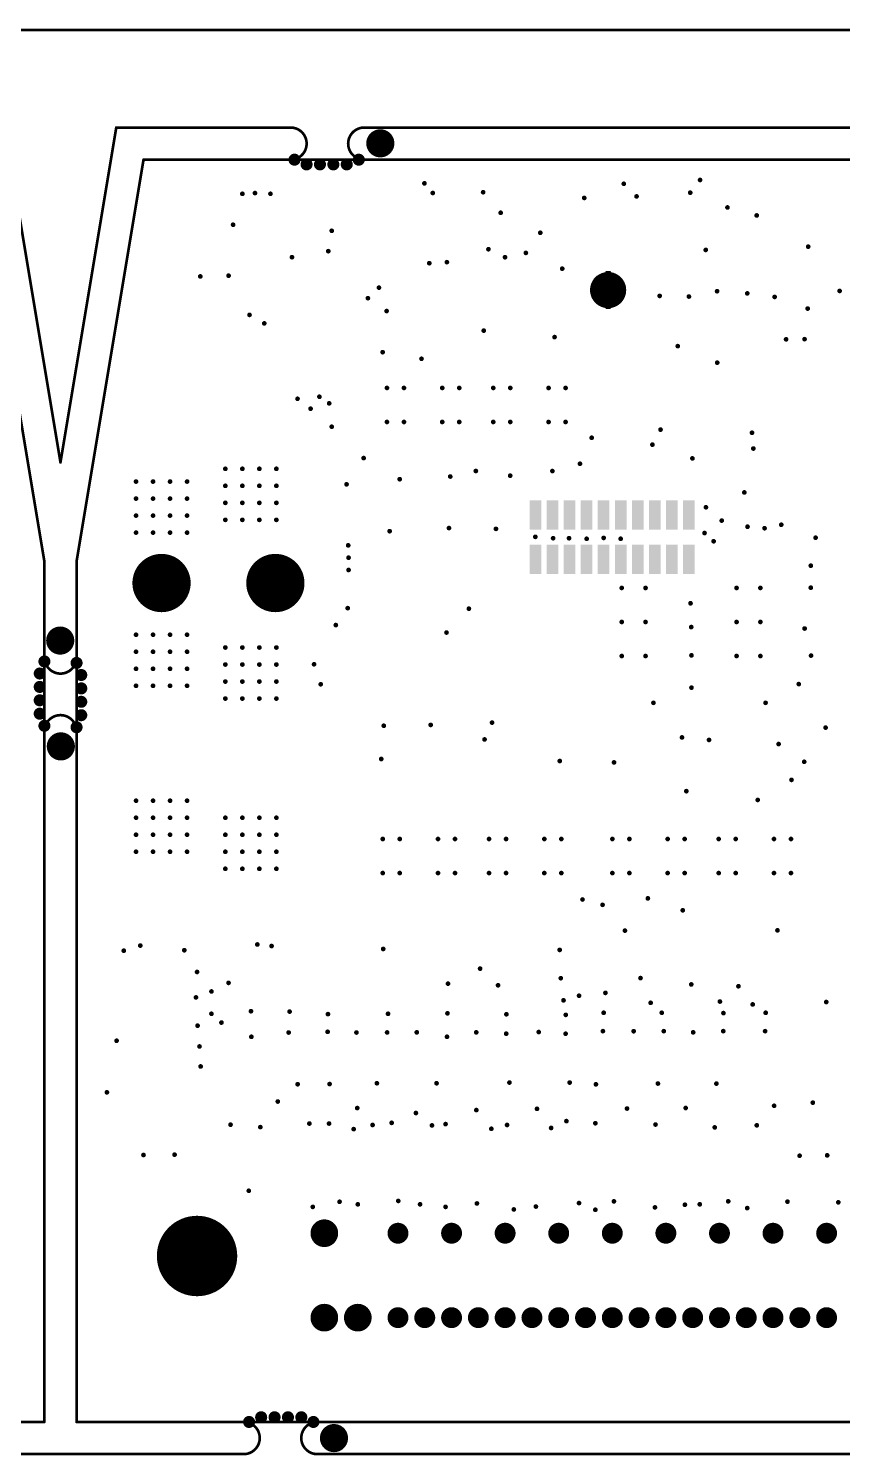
# Model space of a CAD drawing. Header units: inches. Extents: x -10 to 237, y -10 to 218.
# Drawn here: x 111.2 to 172, y 111.4 to 217.8 of the extents above; entities that cross this region are included whole.
import ezdxf

# ---------------------------------------------------------------- set-up
doc = ezdxf.new("R2010")
doc.units = ezdxf.units.IN
doc.header["$MEASUREMENT"] = 0
doc.layers.get('0').update_dxf_attribs({"color": 1})
doc.layers.add('1_DRL', color=12, linetype='Continuous')
doc.layers.add('3_GBS', color=52, linetype='Continuous')

# ---------------------------------------------------------------- blocks, each defined once
blk = doc.blocks.new('D11ROUND0_35001X0_35001')
at = {"const_width": 0.175005}
blk.add_lwpolyline([(0.087502, 0, 1), (-0.087502, 0, 1), (0.087502, 0)], format="xyb", dxfattribs=at)
blk = doc.blocks.new('D13ROUND1_1X1_1')
at = {"const_width": 0.55}
blk.add_lwpolyline([(0.275, 0, 1), (-0.275, 0, 1), (0.275, 0)], format="xyb", dxfattribs=at)
blk = doc.blocks.new('D14ROUND1_4X1_4')
at = {"const_width": 0.7}
blk.add_lwpolyline([(0.35, 0, 1), (-0.35, 0, 1), (0.35, 0)], format="xyb", dxfattribs=at)
blk = doc.blocks.new('D15ROUND1_6X1_6')
at = {"const_width": 0.8}
blk.add_lwpolyline([(0.4, 0, 1), (-0.4, 0, 1), (0.4, 0)], format="xyb", dxfattribs=at)
blk = doc.blocks.new('D16ROUND3_29999X3_29999')
at = {"const_width": 1.649995}
blk.add_lwpolyline([(0.824998, 0, 1), (-0.824998, 0, 1), (0.824998, 0)], format="xyb", dxfattribs=at)
blk = doc.blocks.new('D17ROUND4_05X4_05')
at = {"const_width": 2.025}
blk.add_lwpolyline([(1.0125, 0, 1), (-1.0125, 0, 1), (1.0125, 0)], format="xyb", dxfattribs=at)
blk = doc.blocks.new('D12ROUND0_7X0_7')
at = {"const_width": 0.35}
blk.add_lwpolyline([(0.175, 0, 1), (-0.175, 0, 1), (0.175, 0)], format="xyb", dxfattribs=at)
blk = doc.blocks.new('D19ROUND1_8X1_8')
at = {"const_width": 0.9}
blk.add_lwpolyline([(0.45, 0, 1), (-0.45, 0, 1), (0.45, 0)], format="xyb", dxfattribs=at)
blk = doc.blocks.new('D66RECTANGLE0_87118X2_19199')
blk.add_solid([(-0.43559, -1.095995), (0.43559, -1.095995), (-0.43559, 1.095995), (0.43559, 1.095995)])
blk = doc.blocks.new('D70ROUND6_00199X6_00199')
at = {"const_width": 3.000995}
blk.add_lwpolyline([(1.500498, 0, 1), (-1.500498, 0, 1), (1.500498, 0)], format="xyb", dxfattribs=at)
blk = doc.blocks.new('D71ROUND2_69999X2_69999')
at = {"const_width": 1.349995}
blk.add_lwpolyline([(0.674998, 0, 1), (-0.674998, 0, 1), (0.674998, 0)], format="xyb", dxfattribs=at)
blk = doc.blocks.new('D72ROUND2_06499X2_06499')
at = {"const_width": 1.032495}
blk.add_lwpolyline([(0.516247, 0, 1), (-0.516247, 0, 1), (0.516247, 0)], format="xyb", dxfattribs=at)
blk = doc.blocks.new('D74ROUND1_5605X1_5605')
at = {"const_width": 0.78025}
blk.add_lwpolyline([(0.390125, 0, 1), (-0.390125, 0, 1), (0.390125, 0)], format="xyb", dxfattribs=at)
blk = doc.blocks.new('D75ROUND4_35X4_35')
at = {"const_width": 2.175}
blk.add_lwpolyline([(1.0875, 0, 1), (-1.0875, 0, 1), (1.0875, 0)], format="xyb", dxfattribs=at)
blk = doc.blocks.new('D82ROUND0_9X0_9')
at = {"const_width": 0.45}
blk.add_lwpolyline([(0.225, 0, 1), (-0.225, 0, 1), (0.225, 0)], format="xyb", dxfattribs=at)
blk = doc.blocks.new('D87ROUND2_1X2_1')
at = {"const_width": 1.05}
blk.add_lwpolyline([(0.525, 0, 1), (-0.525, 0, 1), (0.525, 0)], format="xyb", dxfattribs=at)

msp = doc.modelspace()

# ---------------------------------------------------------------- linework, layer by layer
at = {"layer": '3_GBS'}
for points, const_width in [([(233.19953, 217.73957), (-5.99999, 217.73957)], 0.2), ([(109.43163, 210.45277), (113.59731, 185.46498)], 0.2), ([(113.59731, 185.46498), (117.76301, 210.45277)], 0.2), ([(117.76301, 210.45277), (130.77474, 210.45277)], 0.2), ([(204.43459, 210.45277), (136.27473, 210.45277)], 0.2), ([(112.39985, 178.05291), (107.39862, 208.05277)], 0.2), ([(114.79987, 178.08344), (119.79603, 208.05277)], 0.2), ([(119.79603, 208.05277), (222.19338, 208.05277)], 0.2), ([(153.40729, 199.158), (153.6525, 199.40242)], 0.01466), ([(112.39477, 113.86977), (112.39985, 178.05291)], 0.2), ([(114.79477, 113.86977), (114.79987, 178.08344)], 0.2), ([(114.79477, 178.05291), (114.79477, 113.86977)], 0.2), ([(0, 113.86977), (112.39477, 113.86977)], 0.2), ([(111.68992, 113.86977), (112.39477, 113.86977)], 0.2), ([(227.18954, 113.86977), (114.79477, 113.86977)], 0.2), ([(92.90982, 111.46978), (127.27475, 111.46978)], 0.2), ([(132.77474, 111.46978), (202.2046, 111.46978)], 0.2)]:
    msp.add_lwpolyline(points, dxfattribs=dict(at, const_width=const_width))
for points, const_width in [([(117.71301, 210.45277, 1), (117.81301, 210.45277, 1), (117.71301, 210.45277)], 0.1), ([(117.71301, 210.45277, 1), (117.81301, 210.45277, 1), (117.71301, 210.45277)], 0.1), ([(117.71301, 210.45277, 1), (117.81301, 210.45277, 1), (117.71301, 210.45277)], 0.1), ([(130.72474, 210.45277, 1), (130.82474, 210.45277, 1), (130.72474, 210.45277)], 0.1), ([(130.72474, 210.45277, 1), (130.82474, 210.45277, 1), (130.72474, 210.45277)], 0.1), ([(136.22473, 210.45277, 1), (136.32473, 210.45277, 1), (136.22473, 210.45277)], 0.1), ([(136.22473, 210.45277, 1), (136.32473, 210.45277, 1), (136.22473, 210.45277)], 0.1), ([(136.22473, 210.45277, 1), (136.32473, 210.45277, 1), (136.22473, 210.45277)], 0.1), ([(119.74603, 208.05277, 1), (119.84603, 208.05277, 1), (119.74603, 208.05277)], 0.1), ([(119.74603, 208.05277, 1), (119.84603, 208.05277, 1), (119.74603, 208.05277)], 0.1), ([(119.74603, 208.05277, 1), (119.84603, 208.05277, 1), (119.74603, 208.05277)], 0.1), ([(130.72474, 208.05277, 1), (130.82474, 208.05277, 1), (130.72474, 208.05277)], 0.1), ([(130.72474, 208.05277, 1), (130.82474, 208.05277, 1), (130.72474, 208.05277)], 0.1), ([(136.22473, 208.05277, 1), (136.32473, 208.05277, 1), (136.22473, 208.05277)], 0.1), ([(153.403625, 199.158, 1), (153.410955, 199.158, 1), (153.403625, 199.158)], 0.00733), ([(153.648835, 199.40242, 1), (153.656165, 199.40242, 1), (153.648835, 199.40242)], 0.00733), ([(153.648835, 199.40242, 1), (153.656165, 199.40242, 1), (153.648835, 199.40242)], 0.00733), ([(113.54731, 185.46498, 1), (113.64731, 185.46498, 1), (113.54731, 185.46498)], 0.1), ([(113.54731, 185.46498, 1), (113.64731, 185.46498, 1), (113.54731, 185.46498)], 0.1), ([(113.54731, 185.46498, 1), (113.64731, 185.46498, 1), (113.54731, 185.46498)], 0.1), ([(112.34985, 178.05291, 1), (112.44985, 178.05291, 1), (112.34985, 178.05291)], 0.1), ([(112.34985, 178.05291, 1), (112.44985, 178.05291, 1), (112.34985, 178.05291)], 0.1), ([(112.34985, 178.05291, 1), (112.44985, 178.05291, 1), (112.34985, 178.05291)], 0.1), ([(114.74477, 178.05291, 1), (114.84477, 178.05291, 1), (114.74477, 178.05291)], 0.1), ([(114.74987, 178.08344, 1), (114.84987, 178.08344, 1), (114.74987, 178.08344)], 0.1), ([(114.74987, 178.08344, 1), (114.84987, 178.08344, 1), (114.74987, 178.08344)], 0.1), ([(114.74987, 178.08344, 1), (114.84987, 178.08344, 1), (114.74987, 178.08344)], 0.1), ([(112.34906, 170.90967, 1), (112.44906, 170.90967, 1), (112.34906, 170.90967)], 0.1), ([(114.74906, 170.90967, 1), (114.84906, 170.90967, 1), (114.74906, 170.90967)], 0.1), ([(112.34906, 165.40968, 1), (112.44906, 165.40968, 1), (112.34906, 165.40968)], 0.1), ([(114.74906, 165.40968, 1), (114.84906, 165.40968, 1), (114.74906, 165.40968)], 0.1), ([(111.63992, 113.86977, 1), (111.73992, 113.86977, 1), (111.63992, 113.86977)], 0.1), ([(112.34477, 113.86977, 1), (112.44477, 113.86977, 1), (112.34477, 113.86977)], 0.1), ([(112.34477, 113.86977, 1), (112.44477, 113.86977, 1), (112.34477, 113.86977)], 0.1), ([(112.34477, 113.86977, 1), (112.44477, 113.86977, 1), (112.34477, 113.86977)], 0.1), ([(112.34477, 113.86977, 1), (112.44477, 113.86977, 1), (112.34477, 113.86977)], 0.1), ([(112.34477, 113.86977, 1), (112.44477, 113.86977, 1), (112.34477, 113.86977)], 0.1), ([(114.74477, 113.86977, 1), (114.84477, 113.86977, 1), (114.74477, 113.86977)], 0.1), ([(114.74477, 113.86977, 1), (114.84477, 113.86977, 1), (114.74477, 113.86977)], 0.1), ([(114.74477, 113.86977, 1), (114.84477, 113.86977, 1), (114.74477, 113.86977)], 0.1), ([(114.74477, 113.86977, 1), (114.84477, 113.86977, 1), (114.74477, 113.86977)], 0.1), ([(114.74477, 113.86977, 1), (114.84477, 113.86977, 1), (114.74477, 113.86977)], 0.1), ([(127.22475, 113.86977, 1), (127.32475, 113.86977, 1), (127.22475, 113.86977)], 0.1), ([(132.72474, 113.86977, 1), (132.82474, 113.86977, 1), (132.72474, 113.86977)], 0.1), ([(127.22475, 111.46978, 1), (127.32475, 111.46978, 1), (127.22475, 111.46978)], 0.1), ([(127.22475, 111.46978, 1), (127.32475, 111.46978, 1), (127.22475, 111.46978)], 0.1), ([(127.22475, 111.46978, 1), (127.32475, 111.46978, 1), (127.22475, 111.46978)], 0.1), ([(132.72474, 111.46978, 1), (132.82474, 111.46978, 1), (132.72474, 111.46978)], 0.1), ([(132.72474, 111.46978, 1), (132.82474, 111.46978, 1), (132.72474, 111.46978)], 0.1)]:
    msp.add_lwpolyline(points, format="xyb", close=True, dxfattribs=dict(at, const_width=const_width))
at = {"layer": '3_GBS', "const_width": 0.2}
for points in [[(130.77474, 210.45277, -1), (130.77474, 208.05277)], [(136.27473, 210.45277, 0.414214), (135.07473, 209.25277), (135.07473, 209.25277, 0.414214), (136.27473, 208.05277)], [(112.39906, 170.90967, 0.414214), (113.59906, 169.70967), (113.59906, 169.70967, 0.414214), (114.79906, 170.90967)], [(114.79906, 165.40968, 0.414214), (113.59906, 166.60968), (113.59906, 166.60968, 0.414214), (112.39906, 165.40968)], [(127.27475, 111.46978, 1), (127.27475, 113.86977)], [(132.77474, 113.86977, 0.414214), (131.57474, 112.66977), (131.57474, 112.66977, 0.414214), (132.77474, 111.46978)]]:
    msp.add_lwpolyline(points, format="xyb", dxfattribs=at)
at = {"layer": '3_GBS'}
for points in [[(154.65782, 199.66616), (154.65782, 199.68112), (154.30671, 199.68112), (154.30671, 199.66616)], [(154.65782, 196.96843), (154.65782, 196.98339), (154.30671, 196.98339), (154.30671, 196.96843)]]:
    msp.add_lwpolyline(points, close=True, dxfattribs=at)

# ---------------------------------------------------------------- block references
at = {"layer": '1_DRL'}
for name, p in [('D19ROUND1_8X1_8', (137.47631, 209.27581)), ('D12ROUND0_7X0_7', (131.06931, 208.05277)), ('D12ROUND0_7X0_7', (131.96933, 207.70278)), ('D12ROUND0_7X0_7', (132.96933, 207.70278)), ('D12ROUND0_7X0_7', (133.96933, 207.70278)), ('D12ROUND0_7X0_7', (134.96933, 207.70278)), ('D12ROUND0_7X0_7', (135.86932, 208.0528)), ('D11ROUND0_35001X0_35001', (161.34535, 206.53913)), ('D11ROUND0_35001X0_35001', (127.17981, 205.50789)), ('D11ROUND0_35001X0_35001', (128.11961, 205.56377)), ('D11ROUND0_35001X0_35001', (129.27531, 205.50789)), ('D11ROUND0_35001X0_35001', (140.76881, 206.28767)), ('D11ROUND0_35001X0_35001', (141.39111, 205.56885)), ('D11ROUND0_35001X0_35001', (145.15285, 205.62727)), ('D11ROUND0_35001X0_35001', (155.65321, 206.25465)), ('D11ROUND0_35001X0_35001', (156.60571, 205.31485)), ('D11ROUND0_35001X0_35001', (160.61383, 205.59171)), ('D11ROUND0_35001X0_35001', (152.69919, 205.20055)), ('D11ROUND0_35001X0_35001', (163.39259, 204.48935)), ('D11ROUND0_35001X0_35001', (126.48639, 203.19903)), ('D11ROUND0_35001X0_35001', (146.46095, 204.09311)), ('D11ROUND0_35001X0_35001', (165.57699, 203.89245)), ('D11ROUND0_35001X0_35001', (133.84985, 202.74691)), ('D11ROUND0_35001X0_35001', (149.41751, 202.59959)), ('D11ROUND0_35001X0_35001', (133.59077, 201.22799)), ('D11ROUND0_35001X0_35001', (145.54909, 201.37277)), ('D11ROUND0_35001X0_35001', (148.34055, 201.09845)), ('D11ROUND0_35001X0_35001', (161.77207, 201.32197)), ('D11ROUND0_35001X0_35001', (169.42001, 201.56327)), ('D11ROUND0_35001X0_35001', (130.87805, 200.77841)), ('D11ROUND0_35001X0_35001', (141.13203, 200.33137)), ('D11ROUND0_35001X0_35001', (142.44521, 200.40757)), ('D11ROUND0_35001X0_35001', (146.78607, 200.77587)), ('D11ROUND0_35001X0_35001', (124.03783, 199.34331)), ('D11ROUND0_35001X0_35001', (126.14857, 199.39919)), ('D11ROUND0_35001X0_35001', (151.05835, 199.92243)), ('D15ROUND1_6X1_6', (154.48227, 198.32477)), ('D11ROUND0_35001X0_35001', (137.37537, 198.50511)), ('D11ROUND0_35001X0_35001', (158.33037, 197.89043)), ('D11ROUND0_35001X0_35001', (162.61789, 198.24095)), ('D11ROUND0_35001X0_35001', (164.87087, 198.07585)), ('D11ROUND0_35001X0_35001', (171.76697, 198.25873)), ('D11ROUND0_35001X0_35001', (136.54987, 197.72025)), ('D11ROUND0_35001X0_35001', (160.51477, 197.84217)), ('D11ROUND0_35001X0_35001', (166.91557, 197.81169)), ('D11ROUND0_35001X0_35001', (169.38191, 196.94555)), ('D11ROUND0_35001X0_35001', (127.71067, 196.47311)), ('D11ROUND0_35001X0_35001', (128.81049, 195.83811)), ('D11ROUND0_35001X0_35001', (137.94433, 196.75759)), ('D11ROUND0_35001X0_35001', (145.19857, 195.29963)), ('D11ROUND0_35001X0_35001', (150.48431, 194.81449)), ('D11ROUND0_35001X0_35001', (137.64969, 193.68927)), ('D11ROUND0_35001X0_35001', (159.68165, 194.14139)), ('D11ROUND0_35001X0_35001', (167.76901, 194.64939)), ('D11ROUND0_35001X0_35001', (169.14569, 194.66209)), ('D11ROUND0_35001X0_35001', (140.55037, 193.19651)), ('D11ROUND0_35001X0_35001', (162.62805, 192.90949)), ('D11ROUND0_35001X0_35001', (137.97227, 191.02227)), ('D11ROUND0_35001X0_35001', (139.24227, 191.02227)), ('D11ROUND0_35001X0_35001', (142.09977, 191.02227)), ('D11ROUND0_35001X0_35001', (143.36977, 191.02227)), ('D11ROUND0_35001X0_35001', (145.90977, 191.02227)), ('D11ROUND0_35001X0_35001', (147.17977, 191.02227)), ('D11ROUND0_35001X0_35001', (150.03727, 191.02227)), ('D11ROUND0_35001X0_35001', (151.30727, 191.02227)), ('D11ROUND0_35001X0_35001', (131.29461, 190.21201)), ('D11ROUND0_35001X0_35001', (132.27251, 189.47541)), ('D11ROUND0_35001X0_35001', (132.93037, 190.36441)), ('D11ROUND0_35001X0_35001', (133.65935, 189.87165)), ('D11ROUND0_35001X0_35001', (137.97227, 188.48227)), ('D11ROUND0_35001X0_35001', (139.24227, 188.48227)), ('D11ROUND0_35001X0_35001', (142.09977, 188.48227)), ('D11ROUND0_35001X0_35001', (143.36977, 188.48227)), ('D11ROUND0_35001X0_35001', (145.90977, 188.48227)), ('D11ROUND0_35001X0_35001', (147.17977, 188.48227)), ('D11ROUND0_35001X0_35001', (150.03727, 188.48227)), ('D11ROUND0_35001X0_35001', (151.30727, 188.48227)), ('D11ROUND0_35001X0_35001', (133.84985, 188.12921)), ('D11ROUND0_35001X0_35001', (153.25545, 187.30625)), ('D11ROUND0_35001X0_35001', (158.39387, 187.91331)), ('D11ROUND0_35001X0_35001', (165.22393, 187.68217)), ('D11ROUND0_35001X0_35001', (157.78681, 186.79063)), ('D11ROUND0_35001X0_35001', (165.32553, 186.50107)), ('D11ROUND0_35001X0_35001', (136.23237, 185.78987)), ('D11ROUND0_35001X0_35001', (152.38169, 185.36823)), ('D11ROUND0_35001X0_35001', (160.77639, 185.76447)), ('D11ROUND0_35001X0_35001', (119.23977, 184.03727)), ('D11ROUND0_35001X0_35001', (120.50977, 184.03727)), ('D11ROUND0_35001X0_35001', (121.77977, 184.03727)), ('D11ROUND0_35001X0_35001', (123.04977, 184.03727)), ('D11ROUND0_35001X0_35001', (125.90727, 184.98977)), ('D11ROUND0_35001X0_35001', (127.17727, 184.98977)), ('D11ROUND0_35001X0_35001', (128.44727, 184.98977)), ('D11ROUND0_35001X0_35001', (129.71727, 184.98977)), ('D11ROUND0_35001X0_35001', (138.92477, 184.21253)), ('D11ROUND0_35001X0_35001', (142.69667, 184.41319)), ('D11ROUND0_35001X0_35001', (144.60675, 184.82721)), ('D11ROUND0_35001X0_35001', (147.17215, 184.47415)), ('D11ROUND0_35001X0_35001', (150.32175, 184.82213)), ('D11ROUND0_35001X0_35001', (125.90727, 183.71977)), ('D11ROUND0_35001X0_35001', (127.17727, 183.71977)), ('D11ROUND0_35001X0_35001', (128.44727, 183.71977)), ('D11ROUND0_35001X0_35001', (129.71727, 183.71977)), ('D11ROUND0_35001X0_35001', (134.95475, 183.83153)), ('D11ROUND0_35001X0_35001', (164.65243, 183.22701)), ('D11ROUND0_35001X0_35001', (119.23977, 182.76727)), ('D11ROUND0_35001X0_35001', (120.50977, 182.76727)), ('D11ROUND0_35001X0_35001', (121.77977, 182.76727)), ('D11ROUND0_35001X0_35001', (123.04977, 182.76727)), ('D11ROUND0_35001X0_35001', (125.90727, 182.44977)), ('D11ROUND0_35001X0_35001', (127.17727, 182.44977)), ('D11ROUND0_35001X0_35001', (128.44727, 182.44977)), ('D11ROUND0_35001X0_35001', (129.71727, 182.44977)), ('D11ROUND0_35001X0_35001', (161.78731, 182.11703)), ('D11ROUND0_35001X0_35001', (119.23977, 181.49727)), ('D11ROUND0_35001X0_35001', (120.50977, 181.49727)), ('D11ROUND0_35001X0_35001', (121.77977, 181.49727)), ('D11ROUND0_35001X0_35001', (123.04977, 181.49727)), ('D11ROUND0_35001X0_35001', (125.90727, 181.17977)), ('D11ROUND0_35001X0_35001', (127.17727, 181.17977)), ('D11ROUND0_35001X0_35001', (128.44727, 181.17977)), ('D11ROUND0_35001X0_35001', (129.71727, 181.17977)), ('D11ROUND0_35001X0_35001', (162.96587, 181.12389)), ('D11ROUND0_35001X0_35001', (119.23977, 180.22727)), ('D11ROUND0_35001X0_35001', (120.50977, 180.22727)), ('D11ROUND0_35001X0_35001', (121.77977, 180.22727)), ('D11ROUND0_35001X0_35001', (123.04977, 180.22727)), ('D11ROUND0_35001X0_35001', (138.17293, 180.33395)), ('D11ROUND0_35001X0_35001', (142.60015, 180.56509)), ('D11ROUND0_35001X0_35001', (146.10789, 180.50921)), ('D11ROUND0_35001X0_35001', (149.04921, 179.91231)), ('D11ROUND0_35001X0_35001', (150.37763, 179.81071)), ('D11ROUND0_35001X0_35001', (151.56635, 179.81071)), ('D11ROUND0_35001X0_35001', (152.87953, 179.76753)), ('D11ROUND0_35001X0_35001', (154.14953, 179.83357)), ('D11ROUND0_35001X0_35001', (155.41953, 179.76753)), ('D11ROUND0_35001X0_35001', (161.68063, 180.19679)), ('D11ROUND0_35001X0_35001', (164.88865, 180.66669)), ('D11ROUND0_35001X0_35001', (166.16119, 180.55493)), ('D11ROUND0_35001X0_35001', (167.40833, 180.81401)), ('D11ROUND0_35001X0_35001', (169.97373, 179.84881)), ('D11ROUND0_35001X0_35001', (135.07921, 179.27477)), ('D11ROUND0_35001X0_35001', (162.36135, 179.57957)), ('D17ROUND4_05X4_05', (121.14223, 176.46553)), ('D17ROUND4_05X4_05', (129.64107, 176.46553)), ('D11ROUND0_35001X0_35001', (135.10461, 178.35529)), ('D11ROUND0_35001X0_35001', (169.61559, 177.75839)), ('D11ROUND0_35001X0_35001', (135.10461, 177.44089)), ('D11ROUND0_35001X0_35001', (155.49827, 176.09977)), ('D11ROUND0_35001X0_35001', (157.27627, 176.09977)), ('D11ROUND0_35001X0_35001', (164.07077, 176.09977)), ('D11ROUND0_35001X0_35001', (165.84877, 176.09977)), ('D11ROUND0_35001X0_35001', (169.61305, 176.11755)), ('D11ROUND0_35001X0_35001', (135.04365, 174.59101)), ('D11ROUND0_35001X0_35001', (144.08605, 174.55037)), ('D11ROUND0_35001X0_35001', (160.63415, 174.95677)), ('D11ROUND0_35001X0_35001', (155.49827, 173.55977)), ('D11ROUND0_35001X0_35001', (157.27627, 173.55977)), ('D11ROUND0_35001X0_35001', (164.07077, 173.55977)), ('D11ROUND0_35001X0_35001', (165.84877, 173.55977)), ('D19ROUND1_8X1_8', (113.57808, 172.17286)), ('D11ROUND0_35001X0_35001', (119.23977, 172.60727)), ('D11ROUND0_35001X0_35001', (120.50977, 172.60727)), ('D11ROUND0_35001X0_35001', (121.77977, 172.60727)), ('D11ROUND0_35001X0_35001', (123.04977, 172.60727)), ('D11ROUND0_35001X0_35001', (134.15465, 173.32863)), ('D11ROUND0_35001X0_35001', (142.41727, 172.77237)), ('D11ROUND0_35001X0_35001', (160.68495, 173.17877)), ('D11ROUND0_35001X0_35001', (169.15077, 173.07209)), ('D11ROUND0_35001X0_35001', (119.23977, 171.33727)), ('D11ROUND0_35001X0_35001', (120.50977, 171.33727)), ('D11ROUND0_35001X0_35001', (121.77977, 171.33727)), ('D11ROUND0_35001X0_35001', (123.04977, 171.33727)), ('D11ROUND0_35001X0_35001', (125.90727, 171.65477)), ('D11ROUND0_35001X0_35001', (127.17727, 171.65477)), ('D11ROUND0_35001X0_35001', (128.44727, 171.65477)), ('D11ROUND0_35001X0_35001', (129.71727, 171.65477)), ('D12ROUND0_7X0_7', (112.39906, 170.61508)), ('D12ROUND0_7X0_7', (114.79906, 170.50426)), ('D11ROUND0_35001X0_35001', (125.90727, 170.38477)), ('D11ROUND0_35001X0_35001', (127.17727, 170.38477)), ('D11ROUND0_35001X0_35001', (128.44727, 170.38477)), ('D11ROUND0_35001X0_35001', (129.71727, 170.38477)), ('D11ROUND0_35001X0_35001', (132.52905, 170.40509)), ('D11ROUND0_35001X0_35001', (155.49827, 171.01977)), ('D11ROUND0_35001X0_35001', (157.27627, 171.01977)), ('D11ROUND0_35001X0_35001', (160.70527, 171.06803)), ('D11ROUND0_35001X0_35001', (164.07077, 171.01977)), ('D11ROUND0_35001X0_35001', (165.84877, 171.01977)), ('D11ROUND0_35001X0_35001', (169.63337, 171.05279)), ('D12ROUND0_7X0_7', (112.04908, 169.71508)), ('D12ROUND0_7X0_7', (115.14907, 169.60426)), ('D11ROUND0_35001X0_35001', (119.23977, 170.06727)), ('D11ROUND0_35001X0_35001', (120.50977, 170.06727)), ('D11ROUND0_35001X0_35001', (121.77977, 170.06727)), ('D11ROUND0_35001X0_35001', (123.04977, 170.06727)), ('D11ROUND0_35001X0_35001', (125.90727, 169.11477)), ('D11ROUND0_35001X0_35001', (127.17727, 169.11477)), ('D11ROUND0_35001X0_35001', (128.44727, 169.11477)), ('D11ROUND0_35001X0_35001', (129.71727, 169.11477)), ('D12ROUND0_7X0_7', (112.04908, 168.71508)), ('D12ROUND0_7X0_7', (115.14907, 168.60426)), ('D11ROUND0_35001X0_35001', (119.23977, 168.79727)), ('D11ROUND0_35001X0_35001', (120.50977, 168.79727)), ('D11ROUND0_35001X0_35001', (121.77977, 168.79727)), ('D11ROUND0_35001X0_35001', (123.04977, 168.79727)), ('D11ROUND0_35001X0_35001', (133.02689, 168.91157)), ('D11ROUND0_35001X0_35001', (160.70527, 168.66011)), ('D11ROUND0_35001X0_35001', (168.71643, 168.92427)), ('D12ROUND0_7X0_7', (112.04908, 167.71508)), ('D12ROUND0_7X0_7', (115.14907, 167.60426)), ('D11ROUND0_35001X0_35001', (125.90727, 167.84477)), ('D11ROUND0_35001X0_35001', (127.17727, 167.84477)), ('D11ROUND0_35001X0_35001', (128.44727, 167.84477)), ('D11ROUND0_35001X0_35001', (129.71727, 167.84477)), ('D11ROUND0_35001X0_35001', (157.86555, 167.52727)), ('D11ROUND0_35001X0_35001', (166.23739, 167.52727)), ('D12ROUND0_7X0_7', (112.04908, 166.71508)), ('D12ROUND0_7X0_7', (112.39909, 165.81509)), ('D12ROUND0_7X0_7', (115.14907, 166.60426)), ('D11ROUND0_35001X0_35001', (145.81579, 166.04899)), ('D19ROUND1_8X1_8', (113.62548, 164.27826)), ('D12ROUND0_7X0_7', (114.79906, 165.70424)), ('D11ROUND0_35001X0_35001', (137.73605, 165.81785)), ('D11ROUND0_35001X0_35001', (141.23617, 165.87881)), ('D11ROUND0_35001X0_35001', (159.99915, 164.94409)), ('D11ROUND0_35001X0_35001', (170.72049, 165.67561)), ('D11ROUND0_35001X0_35001', (145.25699, 164.79677)), ('D11ROUND0_35001X0_35001', (162.01591, 164.75867)), ('D11ROUND0_35001X0_35001', (167.21275, 164.45387)), ('D11ROUND0_35001X0_35001', (137.54809, 163.33627)), ('D11ROUND0_35001X0_35001', (150.87293, 163.18387)), ('D11ROUND0_35001X0_35001', (154.92423, 163.08227)), ('D11ROUND0_35001X0_35001', (169.12029, 163.12799)), ('D11ROUND0_35001X0_35001', (168.17287, 161.77925)), ('D11ROUND0_35001X0_35001', (160.32427, 160.93597)), ('D11ROUND0_35001X0_35001', (119.23977, 160.22477)), ('D11ROUND0_35001X0_35001', (120.50977, 160.22477)), ('D11ROUND0_35001X0_35001', (121.77977, 160.22477)), ('D11ROUND0_35001X0_35001', (123.04977, 160.22477)), ('D11ROUND0_35001X0_35001', (165.65319, 160.28319)), ('D11ROUND0_35001X0_35001', (119.23977, 158.95477)), ('D11ROUND0_35001X0_35001', (120.50977, 158.95477)), ('D11ROUND0_35001X0_35001', (121.77977, 158.95477)), ('D11ROUND0_35001X0_35001', (123.04977, 158.95477)), ('D11ROUND0_35001X0_35001', (125.90727, 158.95477)), ('D11ROUND0_35001X0_35001', (127.17727, 158.95477)), ('D11ROUND0_35001X0_35001', (128.44727, 158.95477)), ('D11ROUND0_35001X0_35001', (129.71727, 158.95477)), ('D11ROUND0_35001X0_35001', (119.23977, 157.68477)), ('D11ROUND0_35001X0_35001', (120.50977, 157.68477)), ('D11ROUND0_35001X0_35001', (121.77977, 157.68477)), ('D11ROUND0_35001X0_35001', (123.04977, 157.68477)), ('D11ROUND0_35001X0_35001', (125.90727, 157.68477)), ('D11ROUND0_35001X0_35001', (127.17727, 157.68477)), ('D11ROUND0_35001X0_35001', (128.44727, 157.68477)), ('D11ROUND0_35001X0_35001', (129.71727, 157.68477)), ('D11ROUND0_35001X0_35001', (119.23977, 156.41477)), ('D11ROUND0_35001X0_35001', (120.50977, 156.41477)), ('D11ROUND0_35001X0_35001', (121.77977, 156.41477)), ('D11ROUND0_35001X0_35001', (123.04977, 156.41477)), ('D11ROUND0_35001X0_35001', (125.90727, 156.41477)), ('D11ROUND0_35001X0_35001', (127.17727, 156.41477)), ('D11ROUND0_35001X0_35001', (128.44727, 156.41477)), ('D11ROUND0_35001X0_35001', (129.71727, 156.41477)), ('D11ROUND0_35001X0_35001', (137.65477, 157.36727)), ('D11ROUND0_35001X0_35001', (138.92477, 157.36727)), ('D11ROUND0_35001X0_35001', (141.78227, 157.36727)), ('D11ROUND0_35001X0_35001', (143.05227, 157.36727)), ('D11ROUND0_35001X0_35001', (145.59227, 157.36727)), ('D11ROUND0_35001X0_35001', (146.86227, 157.36727)), ('D11ROUND0_35001X0_35001', (149.71977, 157.36727)), ('D11ROUND0_35001X0_35001', (150.98977, 157.36727)), ('D11ROUND0_35001X0_35001', (154.79977, 157.36727)), ('D11ROUND0_35001X0_35001', (156.06977, 157.36727)), ('D11ROUND0_35001X0_35001', (158.92727, 157.36727)), ('D11ROUND0_35001X0_35001', (160.19727, 157.36727)), ('D11ROUND0_35001X0_35001', (162.73727, 157.36727)), ('D11ROUND0_35001X0_35001', (164.00727, 157.36727)), ('D11ROUND0_35001X0_35001', (166.86477, 157.36727)), ('D11ROUND0_35001X0_35001', (168.13477, 157.36727)), ('D11ROUND0_35001X0_35001', (125.90727, 155.14477)), ('D11ROUND0_35001X0_35001', (127.17727, 155.14477)), ('D11ROUND0_35001X0_35001', (128.44727, 155.14477)), ('D11ROUND0_35001X0_35001', (129.71727, 155.14477)), ('D11ROUND0_35001X0_35001', (137.65477, 154.82727)), ('D11ROUND0_35001X0_35001', (138.92477, 154.82727)), ('D11ROUND0_35001X0_35001', (141.78227, 154.82727)), ('D11ROUND0_35001X0_35001', (143.05227, 154.82727)), ('D11ROUND0_35001X0_35001', (145.59227, 154.82727)), ('D11ROUND0_35001X0_35001', (146.86227, 154.82727)), ('D11ROUND0_35001X0_35001', (149.71977, 154.82727)), ('D11ROUND0_35001X0_35001', (150.98977, 154.82727)), ('D11ROUND0_35001X0_35001', (154.79977, 154.82727)), ('D11ROUND0_35001X0_35001', (156.06977, 154.82727)), ('D11ROUND0_35001X0_35001', (158.92727, 154.82727)), ('D11ROUND0_35001X0_35001', (160.19727, 154.82727)), ('D11ROUND0_35001X0_35001', (162.73727, 154.82727)), ('D11ROUND0_35001X0_35001', (164.00727, 154.82727)), ('D11ROUND0_35001X0_35001', (166.86477, 154.82727)), ('D11ROUND0_35001X0_35001', (168.13477, 154.82727)), ('D11ROUND0_35001X0_35001', (152.56965, 152.85369)), ('D11ROUND0_35001X0_35001', (154.06825, 152.45491)), ('D11ROUND0_35001X0_35001', (157.44899, 152.93497)), ('D11ROUND0_35001X0_35001', (160.05249, 152.04597)), ('D11ROUND0_35001X0_35001', (155.73957, 150.52959)), ('D11ROUND0_35001X0_35001', (167.12639, 150.54991)), ('D11ROUND0_35001X0_35001', (118.32537, 149.03099)), ('D11ROUND0_35001X0_35001', (119.55727, 149.41453)), ('D11ROUND0_35001X0_35001', (122.84403, 149.06401)), ('D11ROUND0_35001X0_35001', (128.29487, 149.49581)), ('D11ROUND0_35001X0_35001', (129.35913, 149.38151)), ('D11ROUND0_35001X0_35001', (137.69287, 149.16307)), ('D11ROUND0_35001X0_35001', (150.86785, 149.09195)), ('D11ROUND0_35001X0_35001', (123.79399, 147.44603)), ('D11ROUND0_35001X0_35001', (144.92679, 147.69495)), ('D11ROUND0_35001X0_35001', (150.94913, 146.98121)), ('D11ROUND0_35001X0_35001', (156.90035, 146.98883)), ('D11ROUND0_35001X0_35001', (124.87095, 145.99061)), ('D11ROUND0_35001X0_35001', (126.14349, 146.63323)), ('D11ROUND0_35001X0_35001', (142.52903, 146.57227)), ('D11ROUND0_35001X0_35001', (146.26283, 146.45035)), ('D11ROUND0_35001X0_35001', (154.28161, 145.88647)), ('D11ROUND0_35001X0_35001', (160.69003, 146.51385)), ('D11ROUND0_35001X0_35001', (164.21301, 146.37923)), ('D11ROUND0_35001X0_35001', (123.71271, 145.54865)), ('D11ROUND0_35001X0_35001', (151.15233, 145.33021)), ('D11ROUND0_35001X0_35001', (152.31311, 145.67057)), ('D11ROUND0_35001X0_35001', (157.65727, 145.14479)), ('D11ROUND0_35001X0_35001', (162.82871, 145.23877)), ('D11ROUND0_35001X0_35001', (165.27727, 145.02287)), ('D11ROUND0_35001X0_35001', (170.76875, 145.20321)), ('D11ROUND0_35001X0_35001', (124.86841, 144.32691)), ('D11ROUND0_35001X0_35001', (125.61517, 143.66905)), ('D11ROUND0_35001X0_35001', (127.81735, 144.51741)), ('D11ROUND0_35001X0_35001', (130.70279, 144.48947)), ('D11ROUND0_35001X0_35001', (133.56537, 144.29897)), ('D11ROUND0_35001X0_35001', (138.05355, 144.32437)), ('D11ROUND0_35001X0_35001', (142.49093, 144.36247)), ('D11ROUND0_35001X0_35001', (146.89021, 144.28881)), ('D11ROUND0_35001X0_35001', (151.32251, 144.24563)), ('D11ROUND0_35001X0_35001', (154.15207, 144.40057)), ('D11ROUND0_35001X0_35001', (158.48785, 144.40057)), ('D11ROUND0_35001X0_35001', (163.09287, 144.37517)), ('D11ROUND0_35001X0_35001', (166.24755, 144.40057)), ('D11ROUND0_35001X0_35001', (123.83463, 143.43791)), ('D11ROUND0_35001X0_35001', (127.85037, 142.60987)), ('D11ROUND0_35001X0_35001', (130.63167, 142.92737)), ('D11ROUND0_35001X0_35001', (133.53997, 142.98071)), ('D11ROUND0_35001X0_35001', (135.69389, 142.92737)), ('D11ROUND0_35001X0_35001', (137.98497, 142.93245)), ('D11ROUND0_35001X0_35001', (140.19477, 142.94007)), ('D11ROUND0_35001X0_35001', (142.45537, 142.60987)), ('D11ROUND0_35001X0_35001', (144.63977, 142.94007)), ('D11ROUND0_35001X0_35001', (146.87497, 142.83847)), ('D11ROUND0_35001X0_35001', (149.30067, 142.96547)), ('D11ROUND0_35001X0_35001', (151.30981, 142.83847)), ('D11ROUND0_35001X0_35001', (154.09365, 143.02897)), ('D11ROUND0_35001X0_35001', (156.38981, 143.02135)), ('D11ROUND0_35001X0_35001', (158.63771, 143.02897)), ('D11ROUND0_35001X0_35001', (160.83227, 142.94007)), ('D11ROUND0_35001X0_35001', (163.07763, 143.02897)), ('D11ROUND0_35001X0_35001', (166.20437, 143.02897)), ('D11ROUND0_35001X0_35001', (117.78689, 142.31269)), ('D11ROUND0_35001X0_35001', (123.97687, 141.88597)), ('D11ROUND0_35001X0_35001', (124.06069, 140.39499)), ('D11ROUND0_35001X0_35001', (117.06553, 138.46459)), ('D11ROUND0_35001X0_35001', (131.30477, 139.06657)), ('D11ROUND0_35001X0_35001', (133.68729, 139.08181)), ('D11ROUND0_35001X0_35001', (137.21789, 139.14277)), ('D11ROUND0_35001X0_35001', (141.67305, 139.14277)), ('D11ROUND0_35001X0_35001', (147.11627, 139.19357)), ('D11ROUND0_35001X0_35001', (151.61207, 139.19357)), ('D11ROUND0_35001X0_35001', (153.57041, 139.06403)), ('D11ROUND0_35001X0_35001', (158.20083, 139.11991)), ('D11ROUND0_35001X0_35001', (162.56455, 139.11229)), ('D11ROUND0_35001X0_35001', (129.82141, 137.77879)), ('D11ROUND0_35001X0_35001', (135.75231, 137.29111)), ('D11ROUND0_35001X0_35001', (149.17367, 137.23523)), ('D11ROUND0_35001X0_35001', (155.89451, 137.25555)), ('D11ROUND0_35001X0_35001', (160.27347, 137.29619)), ('D11ROUND0_35001X0_35001', (166.87747, 137.45875)), ('D11ROUND0_35001X0_35001', (169.76291, 137.69497)), ('D11ROUND0_35001X0_35001', (132.18107, 136.13541)), ('D11ROUND0_35001X0_35001', (133.64919, 136.13541)), ('D11ROUND0_35001X0_35001', (138.32279, 136.18875)), ('D11ROUND0_35001X0_35001', (140.13127, 136.92027)), ('D11ROUND0_35001X0_35001', (144.64485, 137.13871)), ('D11ROUND0_35001X0_35001', (151.37077, 136.31575)), ('D11ROUND0_35001X0_35001', (153.52977, 136.15573)), ('D11ROUND0_35001X0_35001', (126.29335, 136.04905)), ('D11ROUND0_35001X0_35001', (128.51839, 135.86871)), ('D11ROUND0_35001X0_35001', (135.48815, 135.71885)), ('D11ROUND0_35001X0_35001', (136.89785, 136.02873)), ('D11ROUND0_35001X0_35001', (141.33269, 135.99825)), ('D11ROUND0_35001X0_35001', (142.34615, 136.09223)), ('D11ROUND0_35001X0_35001', (145.76499, 135.74425)), ('D11ROUND0_35001X0_35001', (146.93847, 136.02873)), ('D11ROUND0_35001X0_35001', (150.23031, 135.80775)), ('D11ROUND0_35001X0_35001', (158.02049, 136.06175)), ('D11ROUND0_35001X0_35001', (162.44263, 135.84585)), ('D11ROUND0_35001X0_35001', (165.57953, 136.00333)), ('D11ROUND0_35001X0_35001', (119.79603, 133.78845)), ('D11ROUND0_35001X0_35001', (122.11505, 133.81385)), ('D11ROUND0_35001X0_35001', (168.77739, 133.73511)), ('D11ROUND0_35001X0_35001', (170.83987, 133.76051)), ('D11ROUND0_35001X0_35001', (127.65733, 131.11891)), ('D11ROUND0_35001X0_35001', (132.43507, 129.91749)), ('D11ROUND0_35001X0_35001', (134.43405, 130.29849)), ('D11ROUND0_35001X0_35001', (135.79549, 130.10545)), ('D11ROUND0_35001X0_35001', (138.81555, 130.36199)), ('D11ROUND0_35001X0_35001', (140.44115, 130.10799)), ('D11ROUND0_35001X0_35001', (142.34615, 129.91749)), ('D11ROUND0_35001X0_35001', (144.68803, 130.17149)), ('D11ROUND0_35001X0_35001', (147.44393, 129.72699)), ('D11ROUND0_35001X0_35001', (149.08985, 129.94289)), ('D11ROUND0_35001X0_35001', (152.31057, 130.20197)), ('D11ROUND0_35001X0_35001', (154.91661, 130.32897)), ('D11ROUND0_35001X0_35001', (157.97985, 129.87939)), ('D11ROUND0_35001X0_35001', (160.21251, 130.07751)), ('D11ROUND0_35001X0_35001', (161.32249, 130.10799)), ('D11ROUND0_35001X0_35001', (163.45101, 130.33151)), ('D11ROUND0_35001X0_35001', (164.86579, 129.82605)), ('D11ROUND0_35001X0_35001', (167.87315, 130.30865)), ('D11ROUND0_35001X0_35001', (171.66791, 130.25785)), ('D11ROUND0_35001X0_35001', (153.52977, 129.70159)), ('D16ROUND3_29999X3_29999', (123.79399, 126.25227)), ('D14ROUND1_4X1_4', (133.29613, 127.95153)), ('D13ROUND1_1X1_1', (138.79523, 127.95153)), ('D13ROUND1_1X1_1', (142.79573, 127.95153)), ('D13ROUND1_1X1_1', (146.79369, 127.95153)), ('D13ROUND1_1X1_1', (150.79419, 127.95153)), ('D13ROUND1_1X1_1', (154.79469, 127.95153)), ('D13ROUND1_1X1_1', (158.79519, 127.95153)), ('D13ROUND1_1X1_1', (162.79569, 127.95153)), ('D13ROUND1_1X1_1', (166.79365, 127.95153)), ('D13ROUND1_1X1_1', (170.79415, 127.95153)), ('D14ROUND1_4X1_4', (133.29613, 121.65233)), ('D14ROUND1_4X1_4', (135.79549, 121.65233)), ('D13ROUND1_1X1_1', (138.79523, 121.65233)), ('D13ROUND1_1X1_1', (140.79421, 121.65233)), ('D13ROUND1_1X1_1', (142.79573, 121.65233)), ('D13ROUND1_1X1_1', (144.79471, 121.65233)), ('D13ROUND1_1X1_1', (146.79369, 121.65233)), ('D13ROUND1_1X1_1', (148.79521, 121.65233)), ('D13ROUND1_1X1_1', (150.79419, 121.65233)), ('D13ROUND1_1X1_1', (152.79571, 121.65233)), ('D13ROUND1_1X1_1', (154.79469, 121.65233)), ('D13ROUND1_1X1_1', (156.79367, 121.65233)), ('D13ROUND1_1X1_1', (158.79519, 121.65233)), ('D13ROUND1_1X1_1', (160.79417, 121.65233)), ('D13ROUND1_1X1_1', (162.79569, 121.65233)), ('D13ROUND1_1X1_1', (164.79467, 121.65233)), ('D13ROUND1_1X1_1', (166.79365, 121.65233)), ('D13ROUND1_1X1_1', (168.79517, 121.65233)), ('D13ROUND1_1X1_1', (170.79415, 121.65233)), ('D12ROUND0_7X0_7', (127.68016, 113.86977)), ('D12ROUND0_7X0_7', (128.58016, 114.21976)), ('D12ROUND0_7X0_7', (129.58016, 114.21976)), ('D12ROUND0_7X0_7', (130.58016, 114.21976)), ('D12ROUND0_7X0_7', (131.58015, 114.21976)), ('D12ROUND0_7X0_7', (132.48015, 113.86977)), ('D19ROUND1_8X1_8', (134.0169, 112.6648))]:
    msp.add_blockref(name, p, dxfattribs=at)
at = {"layer": '3_GBS'}
for name, p in [('D87ROUND2_1X2_1', (137.47631, 209.27581)), ('D82ROUND0_9X0_9', (131.06931, 208.05277)), ('D82ROUND0_9X0_9', (131.96933, 207.70278)), ('D82ROUND0_9X0_9', (132.96933, 207.70278)), ('D82ROUND0_9X0_9', (133.96933, 207.70278)), ('D82ROUND0_9X0_9', (134.96933, 207.70278)), ('D82ROUND0_9X0_9', (135.86932, 208.0528)), ('D71ROUND2_69999X2_69999', (154.48227, 198.32477)), ('D66RECTANGLE0_87118X2_19199', (149.06953, 181.54299)), ('D66RECTANGLE0_87118X2_19199', (150.33953, 181.54299)), ('D66RECTANGLE0_87118X2_19199', (151.60953, 181.54299)), ('D66RECTANGLE0_87118X2_19199', (152.87953, 181.54299)), ('D66RECTANGLE0_87118X2_19199', (154.14953, 181.54299)), ('D66RECTANGLE0_87118X2_19199', (155.41953, 181.54299)), ('D66RECTANGLE0_87118X2_19199', (156.68953, 181.54299)), ('D66RECTANGLE0_87118X2_19199', (157.95953, 181.54299)), ('D66RECTANGLE0_87118X2_19199', (159.22953, 181.54299)), ('D66RECTANGLE0_87118X2_19199', (160.49953, 181.54299)), ('D66RECTANGLE0_87118X2_19199', (149.06953, 178.24353)), ('D66RECTANGLE0_87118X2_19199', (150.33953, 178.24353)), ('D66RECTANGLE0_87118X2_19199', (151.60953, 178.24353)), ('D66RECTANGLE0_87118X2_19199', (152.87953, 178.24353)), ('D66RECTANGLE0_87118X2_19199', (154.14953, 178.24353)), ('D66RECTANGLE0_87118X2_19199', (155.41953, 178.24353)), ('D66RECTANGLE0_87118X2_19199', (156.68953, 178.24353)), ('D66RECTANGLE0_87118X2_19199', (157.95953, 178.24353)), ('D66RECTANGLE0_87118X2_19199', (159.22953, 178.24353)), ('D66RECTANGLE0_87118X2_19199', (160.49953, 178.24353)), ('D75ROUND4_35X4_35', (121.14223, 176.46553)), ('D75ROUND4_35X4_35', (129.64107, 176.46553)), ('D87ROUND2_1X2_1', (113.57808, 172.17286)), ('D82ROUND0_9X0_9', (112.39906, 170.61508)), ('D82ROUND0_9X0_9', (114.79906, 170.50426)), ('D82ROUND0_9X0_9', (112.04908, 169.71508)), ('D82ROUND0_9X0_9', (115.14907, 169.60426)), ('D82ROUND0_9X0_9', (112.04908, 168.71508)), ('D82ROUND0_9X0_9', (115.14907, 168.60426)), ('D82ROUND0_9X0_9', (112.04908, 167.71508)), ('D82ROUND0_9X0_9', (112.04908, 166.71508)), ('D82ROUND0_9X0_9', (115.14907, 167.60426)), ('D82ROUND0_9X0_9', (112.39909, 165.81509)), ('D82ROUND0_9X0_9', (114.79906, 165.70424)), ('D82ROUND0_9X0_9', (115.14907, 166.60426)), ('D87ROUND2_1X2_1', (113.62548, 164.27826)), ('D70ROUND6_00199X6_00199', (123.79399, 126.25227)), ('D72ROUND2_06499X2_06499', (133.29613, 127.95153)), ('D74ROUND1_5605X1_5605', (138.79523, 127.95153)), ('D74ROUND1_5605X1_5605', (142.79573, 127.95153)), ('D74ROUND1_5605X1_5605', (146.79369, 127.95153)), ('D74ROUND1_5605X1_5605', (150.79419, 127.95153)), ('D74ROUND1_5605X1_5605', (154.79469, 127.95153)), ('D74ROUND1_5605X1_5605', (158.79519, 127.95153)), ('D74ROUND1_5605X1_5605', (162.79569, 127.95153)), ('D74ROUND1_5605X1_5605', (166.79365, 127.95153)), ('D74ROUND1_5605X1_5605', (170.79415, 127.95153)), ('D72ROUND2_06499X2_06499', (133.29613, 121.65233)), ('D72ROUND2_06499X2_06499', (135.79549, 121.65233)), ('D74ROUND1_5605X1_5605', (138.79523, 121.65233)), ('D74ROUND1_5605X1_5605', (140.79421, 121.65233)), ('D74ROUND1_5605X1_5605', (142.79573, 121.65233)), ('D74ROUND1_5605X1_5605', (144.79471, 121.65233)), ('D74ROUND1_5605X1_5605', (146.79369, 121.65233)), ('D74ROUND1_5605X1_5605', (148.79521, 121.65233)), ('D74ROUND1_5605X1_5605', (150.79419, 121.65233)), ('D74ROUND1_5605X1_5605', (152.79571, 121.65233)), ('D74ROUND1_5605X1_5605', (154.79469, 121.65233)), ('D74ROUND1_5605X1_5605', (156.79367, 121.65233)), ('D74ROUND1_5605X1_5605', (158.79519, 121.65233)), ('D74ROUND1_5605X1_5605', (160.79417, 121.65233)), ('D74ROUND1_5605X1_5605', (162.79569, 121.65233)), ('D74ROUND1_5605X1_5605', (164.79467, 121.65233)), ('D74ROUND1_5605X1_5605', (166.79365, 121.65233)), ('D74ROUND1_5605X1_5605', (168.79517, 121.65233)), ('D74ROUND1_5605X1_5605', (170.79415, 121.65233)), ('D82ROUND0_9X0_9', (127.68016, 113.86977)), ('D82ROUND0_9X0_9', (128.58016, 114.21976)), ('D82ROUND0_9X0_9', (129.58016, 114.21976)), ('D82ROUND0_9X0_9', (130.58016, 114.21976)), ('D82ROUND0_9X0_9', (131.58015, 114.21976)), ('D82ROUND0_9X0_9', (132.48015, 113.86977)), ('D87ROUND2_1X2_1', (134.0169, 112.6648))]:
    msp.add_blockref(name, p, dxfattribs=at)

doc.saveas('drawing.dxf')
